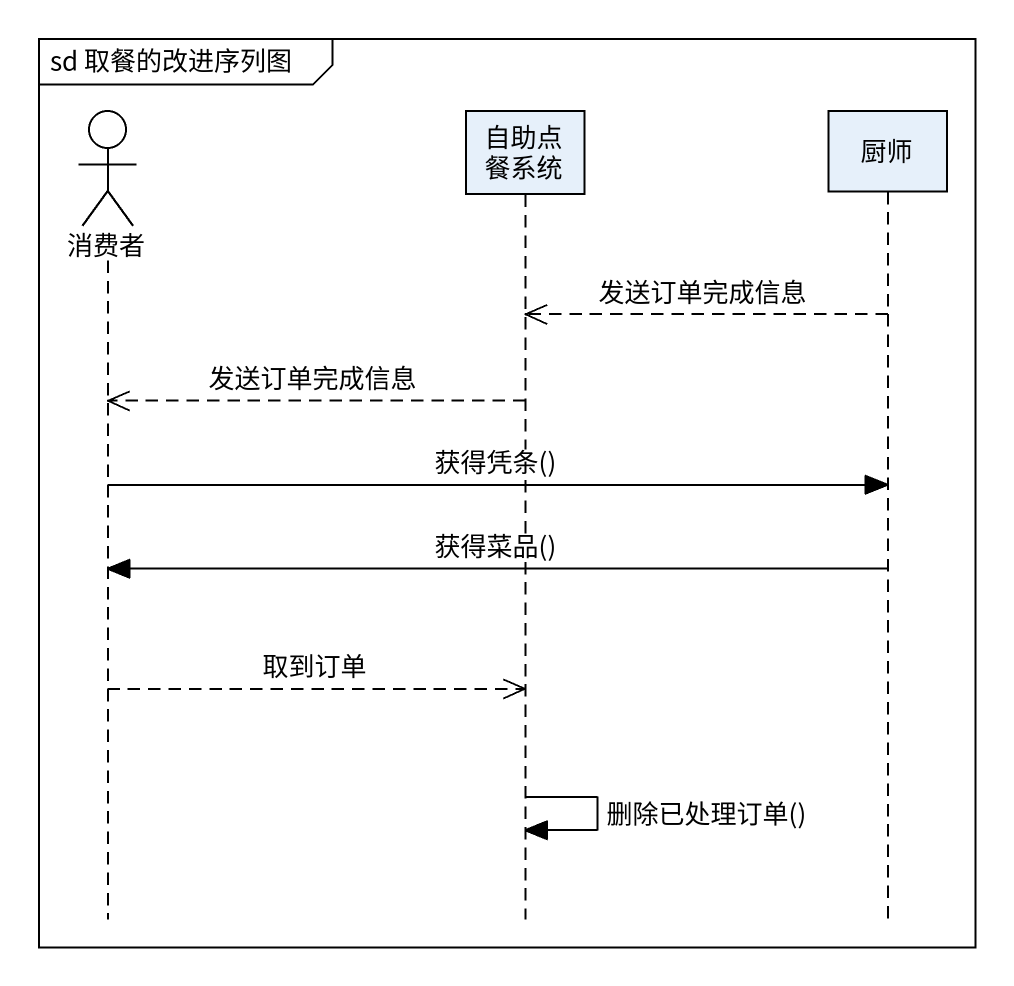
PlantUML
@startuml
mainframe sd 取餐的改进序列图
hide footbox
actor 消费者
participant 自助点餐系统
participant 厨师

厨师 -->> 自助点餐系统 : 发送订单完成信息
自助点餐系统 -->> 消费者 : 发送订单完成信息
消费者 -> 厨师 : 获得凭条()
厨师 -> 消费者 : 获得菜品()
消费者 -->> 自助点餐系统 : 取到订单
自助点餐系统 -> 自助点餐系统 : 删除已处理订单()
@enduml
